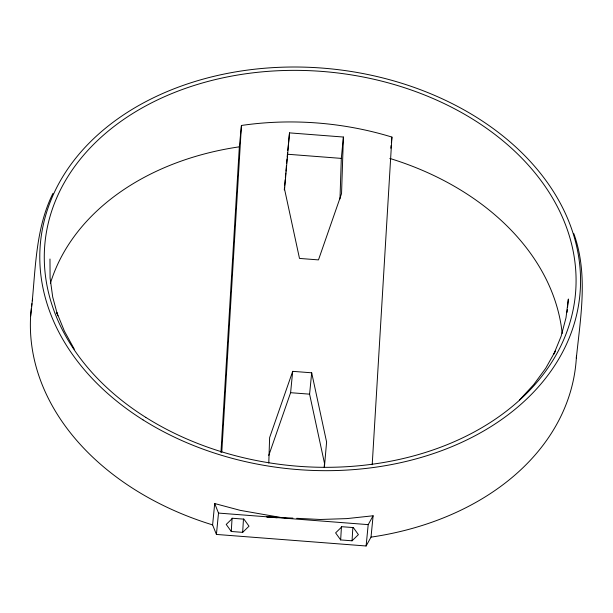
<?xml version="1.0" encoding="UTF-8"?>
<svg xmlns="http://www.w3.org/2000/svg" width="613" height="613" viewBox="0 0 613 613"><rect width="100%" height="100%" fill="white"/><g stroke="black" fill="none" stroke-linecap="round" stroke-linejoin="round"><path stroke-width="0.92" d="M268.785 463.083L269.62 437.621L292.692 371.34L311.688 372.804L326.599 442.019L324.377 467.374M339.985 198.934L341.311 158.392L343.403 137.036L289.512 132.875L287.781 150.522M343.403 137.036L341.548 193.616L318.476 259.897L299.489 258.425L284.57 189.218L289.512 132.875M220.948 452.501L239.346 146.821L241.438 125.466A260.019 192.926 5.6 0 1 391.922 137.082L372.206 464.723M221.776 452.149L241.438 125.466M231.27 531.479L226.22 524.437L232.565 518.269L243.959 519.15L249.008 526.199L242.664 532.36L231.27 531.479L232.074 518.123M242.664 532.36L243.468 519.004M340.659 539.923L335.61 532.881L341.954 526.713L353.349 527.594L358.398 534.636L352.054 540.804L340.659 539.923L341.456 526.567M352.054 540.804L352.858 527.441M284.286 189.915L284.539 187.095M284.7 185.218L285.198 179.586M285.359 177.709L285.773 173.012M285.934 171.134L286.432 165.502M286.593 163.625L287.007 158.928M287.168 157.051L287.597 152.376M324.177 467.129L324.507 463.374L309.588 394.159L311.688 372.804M30.65 315.917C35.815 274.923 34.098 231.369 52.933 193.417M576.435 356.13A273.704 203.079 5.6 0 1 371.018 537.134L366.107 545.991L216.412 534.436L212.611 524.904L214.703 503.549L240.388 510.391L282.279 517.732M216.412 534.436L218.512 513.081L214.703 503.549M268.778 455.398L290.6 392.695L292.692 371.34M390.826 148.223L391.102 145.434M391.378 142.653L391.922 137.082M366.107 545.991L368.198 524.636L373.11 515.778L346.843 518.606L320.185 519.479L296.684 518.307M371.018 537.134L373.11 515.778M567.071 312.316L567.354 309.465M567.538 307.565L568.374 299.014L565.991 317.795L561.133 336.208L553.845 354.069L555.393 351.05L545.708 368.275L533.739 384.604L519.617 399.891M576.335 358.03C580.595 316.814 588.357 273.827 573.814 233.614M292.93 518.115L266.609 516.797L277.091 517.824M287.42 154.231L341.311 158.392M290.6 392.695L309.588 394.159M218.512 513.081L368.198 524.636M284.118 518.016L285.949 518.291M74.288 349.149L64.396 331.135L56.856 312.584L57.768 315.787L52.695 296.976L50.09 277.988L49.975 259.008M50.366 283.413A260.019 192.926 5.6 0 1 239.346 146.821M389.83 158.438A260.019 192.926 5.6 0 1 562.182 333.472M212.611 524.904A273.704 203.079 5.6 0 1 31.294 308.354M31.516 306.462A273.704 203.079 5.6 0 1 31.899 303.642M32.328 300.822A273.704 203.079 5.6 0 1 32.642 298.945M145.787 417.376A266.479 197.723 5.6 0 0 573.37 308.592A266.479 197.723 5.6 0 0 211.362 80.556A266.479 197.723 5.6 0 0 145.787 417.376M143.013 419.882A270.969 201.056 5.6 0 0 577.806 309.266A270.969 201.056 5.6 0 0 209.7 77.376A270.969 201.056 5.6 0 0 143.013 419.882"/></g></svg>
